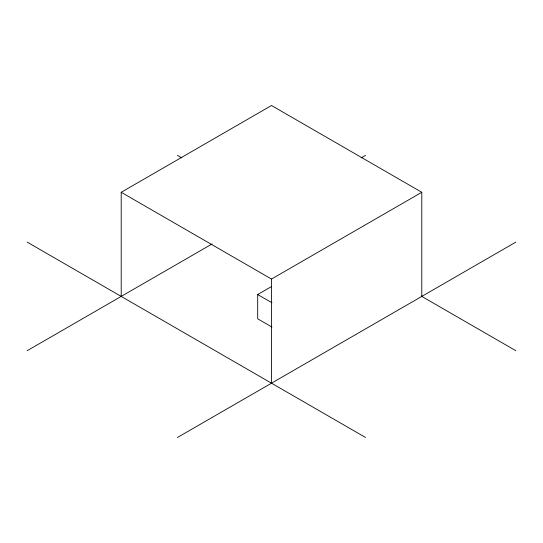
<?xml version="1.0" encoding="UTF-8"?>
<svg xmlns="http://www.w3.org/2000/svg" width="543" height="543" viewBox="0 0 543 543"><rect width="100%" height="100%" fill="white"/><g stroke="black" fill="none" stroke-linecap="round" stroke-linejoin="round"><path stroke-width="0.81" d="M121.211 296.41L121.211 192.283L271.5 105.512L421.789 192.283L421.789 296.41M27.15 350.717L212.137 243.916M361.156 157.877L365.561 155.339M121.211 192.283L271.5 279.054L421.789 192.283M271.941 327.029L257.694 318.802L257.694 294.537L271.548 286.534M177.439 437.488L515.85 242.11M177.439 155.339L181.844 157.877M421.158 296.044L515.85 350.717M257.694 294.537L271.941 302.763M27.15 242.11L365.561 437.488M271.5 279.054L271.5 383.182"/></g></svg>
